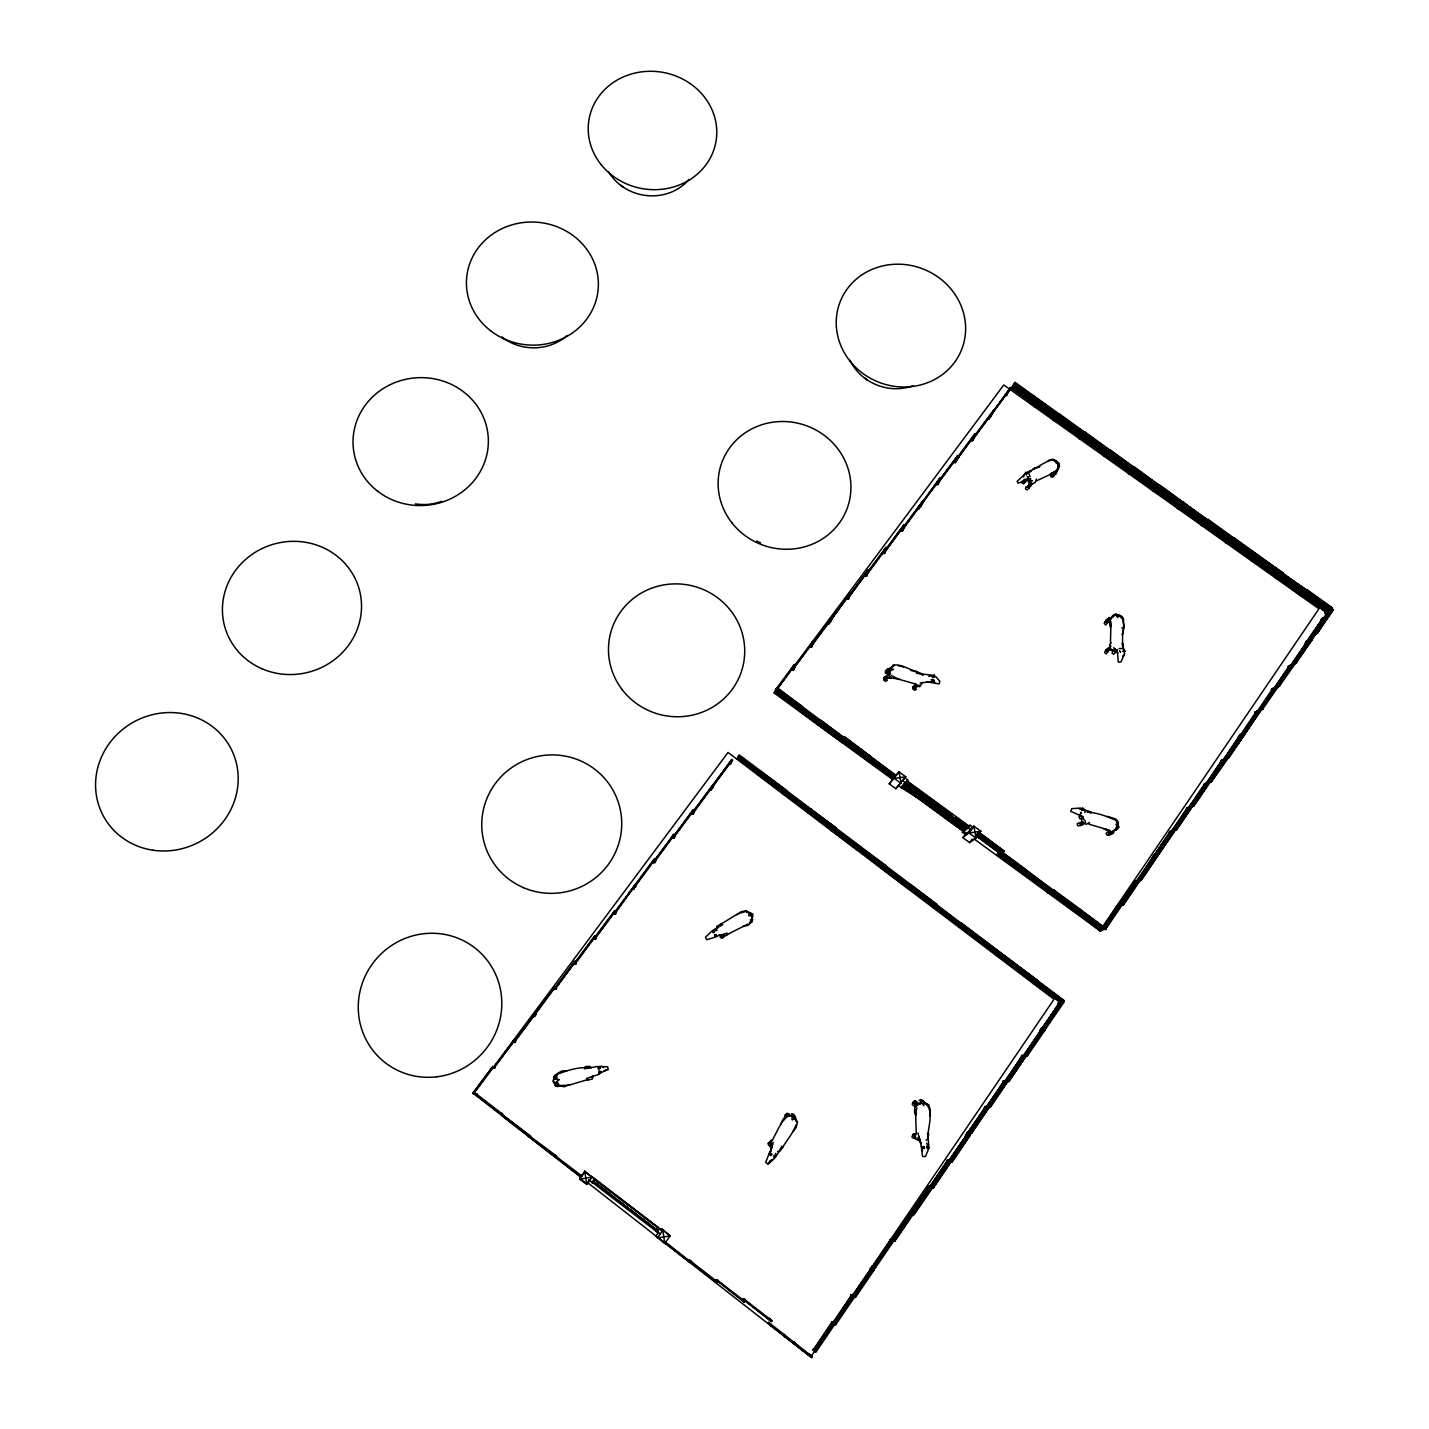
<?xml version="1.0" encoding="UTF-8"?>
<svg xmlns="http://www.w3.org/2000/svg" width="1429" height="1429" viewBox="0 0 1429 1429"><rect width="100%" height="100%" fill="white"/><g stroke="black" fill="none" stroke-linecap="round" stroke-linejoin="round"><path stroke-width="1.5" d="M791.916 1114.316L792.97 1114.781L791.452 1114.173C795.578 1113.012 795.846 1118.532 792.541 1119.764M769.32 1154.418L773.196 1142.378M775.804 1153.239L774.572 1158.562L770.874 1160.437L772.839 1159.937L768.141 1164.081L765.658 1162.491L769.534 1152.488M928.725 1133.733L927.725 1139.145L926.081 1140.199M1107.761 651.517L1108.404 650.302L1107.064 648.891L1105.975 650.802L1107.314 650.642M1115.084 651.874L1115.192 649.606M575.941 964.039L574.565 961.378L575.941 964.039L575.816 961.324L575.726 962.807M574.708 964.164L574.047 962.146L574.708 964.164L614.506 910.862L615.953 912.041M575.208 963.485L575.298 961.931M575.905 962.682L575.958 961.699M1110.011 831.196L1111.512 833.714L1113.888 832.446M752.708 916.775L752.869 913.988L750.672 913.149L748.51 915.435L752.208 916.257M1054.03 472.124L1056.513 472.928L1057.371 470.463M920.097 1139.895L919.544 1140.86L915.078 1138.717L915.096 1133.519M1030.184 470.963C1038.329 467.301 1045.081 460.906 1054.28 459.584L1058.764 464.461L1057.96 469.141L1052.191 473.553L1036.722 480.751M1115.62 829.892L1115.674 827.855M795.364 1119.711L794.113 1117.549M788.522 1115.37L787.272 1113.209L785.646 1114.977L787.022 1114.156L787.433 1115.924M1122.587 646.837L1122.944 643.479M1123.641 625.795L1123.48 618.65L1120.783 615.613L1118.853 615.399M556.613 1084.468L557.846 1086.076L555.577 1086.236L555.238 1084.593L556.81 1084.093M554.952 1076.43L555.238 1077.823M885.373 673.238L885.766 670.951L889.124 668.558L893.554 669.344L888.195 671.773M929.636 1115.745L930.35 1110.422L928.85 1104.867L924.849 1102.813M594.107 937.871L575.744 962.557L576.459 963.342M594.339 937.835L594.589 936.031L596.072 937.138L595.804 938.924L593.964 937.567M594.553 939.049L594.071 936.817L594.553 939.049L634.28 885.855L633.869 889.302M595.071 938.371L595.339 936.584M1022.182 481.019L1021.914 482.823L1023.664 483.591L1025.593 481.609L1024.807 480.269M595.822 937.335L613.916 912.827M1119.693 651.088L1120.336 651.678M596.304 938.228L595.839 935.995L595.804 938.924M1111.012 621.74L1110.476 642.193M923.348 1146.683L923.027 1147.416M1084.861 812.494L1085.129 810.868L1080.753 808.064L1071.714 808.618L1070.75 811.297L1083.146 816.941L1079.038 814.423M1056.96 469.159L1056.263 472.374L1051.208 473.142L1055.334 472.267M1058.228 467.587L1058.764 464.461L1059.568 466.193L1057.299 470.891L1049.886 474.303M1081.592 808.582L1081.664 810.064M716.536 930.475L716.786 926.349L721.877 923.438M720.538 935.388L720.18 937.388L722.056 938.228L723.914 936.317M916.811 1107.671L915.65 1114.084L916.275 1133.911M1124.051 626.134L1122.426 634.601L1124.051 626.134L1122.283 617.274L1119.068 615.399L1114.906 615.22L1111.619 618.007M1054.316 472.785L1055.281 474.428L1056.513 472.928L1054.673 472.445M915.542 1103.545L913.81 1105.903L912.202 1104.188L913.149 1102.027L914.828 1102.081M1118.014 824.479L1118.389 822.55L1115.978 819.121L1107.475 816.352M553.487 1080.395L553.72 1079.217L558.882 1079.449M559.15 1079.788L554.595 1083.396L552.987 1081.574L553.72 1079.217M917.722 1104.331L916.382 1101.241L914.685 1100.937L914.096 1102.348M614.059 912.881L614.506 910.862M614.274 914.096L613.97 911.631L614.274 914.096L615.72 910.827L616.453 911.363L615.506 913.971L613.791 912.488M614.792 913.417L615.238 911.398M615.703 911.809L633.654 886.98M615.506 913.971L615.97 911.952M1057.96 469.141L1058.764 464.461M1113.673 830.66L1111.583 833.036L1106.135 829.338L1112.209 831.928L1116.567 829.588L1117.192 827.659M1056.942 462.281L1059.05 463.014L1058.032 466.926M751.047 921.491L752.172 916.971L750.046 912.988M752.011 919.526L749.493 922.973M1031.524 483.627C1031.47 488.236 1025.808 487.878 1029.791 483.627L1029.398 485.074L1030.898 485.538L1028.898 485.163L1029.505 483.341M772.214 1145.254L770.285 1152.328L772.642 1144.593M633.476 887.57L634.28 885.855M1025.057 479.322L1025.772 480.966L1027.272 479.233M615.524 912.542L635.78 883.908L635.387 887.266L635.298 884.48L636.012 885.123M635.387 887.266L636.03 885.015M593.053 1076.644L592.374 1079.002L587.373 1080.199M913.22 687.135L913.024 689.171L914.756 690.296L916.328 689.225L915.06 686.92M886.337 671.219L886.051 673.202L887.498 674.22L889.427 673.22M924.009 1148.702L924.224 1146.415L922.812 1147.505M771.892 1141.074L781.252 1123.087L786.932 1116.603L791.577 1115.727L795.917 1118.085M653.196 861.973L654.214 859.097L655.643 860.294M924.349 1147.255L923.831 1148.201M653.625 862.777L653.678 859.883L653.625 862.777L655.411 859.079L656.143 859.615L654.857 862.652L653.249 861.187M654.125 862.116L654.946 859.633M672.773 836.358L654.839 860.794M751.94 921.562L750.689 921.044M752.761 919.436L751.922 921.955L750.814 921.812M654.857 862.652L655.679 860.169M1030.113 476.643L1028.684 473.16L1025.951 473.142L1017.126 481.359L1018.198 483.198L1028.523 479.34M899.823 679.347L890.946 677.882L888.588 674.917L889.963 670.951M556.506 1156.347L555.917 1155.561L555.024 1156.883L529.052 1136.805L529.998 1135.948L529.945 1137.145M920.115 1104.456L921.062 1102.295M796.007 1124.891C793.024 1133.358 786.861 1140.11 782.377 1147.755M556.024 1156.847L556.596 1156.079M672.505 837.072L674.184 838.198L675.185 835.501L673.72 834.411L672.398 837.358M672.97 838.323L673.184 835.215L672.97 838.323L674.899 834.411L674.184 838.198M673.452 837.662L674.452 834.947M692.065 811.94L674.22 836.269M1023.45 476.964L1025.2 473.142L1031.041 471.57M557.381 1084.968L556.828 1086.469L557.435 1084.933M529.641 1136.037L555.917 1155.561M555.238 1156.597L581.246 1176.71L580.996 1174.96M694.512 811.118L693.119 809.904L691.636 813.012M780.966 1124.337C782.181 1120.157 785.003 1114.691 790.148 1115.174L792.005 1116.228M1113.655 649.588L1113.977 650.731M692.172 814.012L692.565 810.707L692.172 814.012L711.249 787.683M692.672 813.351L693.833 810.439M693.815 811.583L694.28 809.921L693.387 813.887L691.761 812.708M693.387 813.887L694.565 810.975M927.868 1136.787C928.046 1126.266 934.53 1110.708 925.027 1102.884L927.385 1104.921M554.916 1155.561L581.817 1175.96M716.018 936.102L715.911 934.352L714.732 935.406M1122.569 645.229L1122.569 633.797M554.452 1156.079L555.024 1155.311M715.875 936.049L716.018 935.245M890.535 668.236L893.429 664.878L898.716 665.021L903.378 667.075M713.035 786.236L712.374 785.539L710.767 788.844M711.267 789.862L711.821 786.361L711.267 789.862L713.089 786.075M713.035 785.986L730.576 761.728M712.732 787.879L714.518 784.235L713.785 783.699L712.732 787.879L713.375 784.199M730.183 763.086L731.773 759.496L732.416 760.174M731.934 760.835L731.219 760.299L730.487 764.033L732.488 760.014L693.512 812.351M738.329 758.745L737.132 758.942L738.722 755.548L785.289 790.612M737.132 758.942L739.24 754.851L785.807 789.915L783.271 793.702L783.271 792.22L738.346 758.37L782.949 792.72M737.793 759.442L739.311 756.209M1082.503 808.51L1082.986 810.064L1081.699 810.439M782.949 1146.915L779.645 1151.56L777.555 1151.435M892.946 779.68L774.179 692.976L776.554 688.367L801.383 706.873L799.24 710.695L800.615 706.569M1024.557 479.358L1023.557 480.412L1024.486 480.43M777.108 689.046L775.286 692.833L777.072 687.671L801.901 706.176L799.24 710.695M775.286 692.833L776.465 688.546M776.072 1156.597L781.913 1146.183M793.417 670.094L795.489 665.932L794.06 664.878L791.523 669.701L795.149 664.967L793.417 670.094L791.862 669.022M792.238 670.219L793.488 665.718M1114.906 649.052L1114.084 650.677L1112.191 649.695L1113.62 650.32C1111.994 650.106 1106.278 650.374 1109.315 647.462M811.047 644.711L793.506 668.272M715.107 934.602L715.054 934.959M814.066 642.478L812.637 641.442L810.654 646.962L812.047 642.282M811.118 646.337L813.708 641.532L811.833 646.855L810.297 645.747M829.499 620.936L812.19 644.55M831.803 618.668L828.945 623.866L831.553 618.525M828.945 623.866L832.75 617.399L829.249 621.419M830.838 621.347L832.392 616.471L830.838 621.347L829.66 621.472M851.095 594.268L849.666 593.231L847.129 598.019L849.005 598.412L846.665 598.644L849.076 594.089L850.219 594.732M847.379 599.144L849.791 594.589M847.844 598.519L850.719 593.339L848.54 599.037M869.314 571.278L867.885 570.242L864.741 575.833L866.367 575.119L866.599 576.244L865.17 575.03M865.438 576.351L868.939 570.367L866.599 576.244M884.212 550.451L867.081 573.779M867.957 572.6L884.962 549.093M868.671 571.278L867.296 571.1M759.71 774.554L758.46 775.09L760.228 771.839M760.764 771.142L760.157 771.999L785.182 790.773L785.807 789.915L760.675 771.285L758.46 775.09M759.121 775.59L761.335 771.785L759.639 774.893M887.409 548.432L885.998 547.414L882.693 553.184L885.015 552.969L883.158 552.576M883.39 553.684L886.105 548.772M890.142 668.415L894.34 665.414M883.854 553.077L887.034 547.539L884.551 553.577M761.907 777.519L764.247 773.589L761.907 777.519L763.497 773.25L761.657 776.358M901.02 529.802L902.396 531.07L905.397 525.729L903.985 524.711L900.538 530.677L901.699 530.57M842.217 741.526L801.08 710.802L799.847 711.32L802.509 706.819L868.653 756.227L869.296 755.369L844.325 736.757L843.682 737.614M901.235 531.177L905.021 524.854L902.396 531.07M800.508 711.821L803.062 707.498L800.972 711.035L824.229 728.629M556.328 1075.18L554.648 1077.144L556.274 1077.68M918.972 508.795L921.866 502.151L918.972 508.795L918.722 507.688M920.347 506.956L923.813 501.079L920.347 506.956L922.795 500.918M941.264 479.019L939.853 478L936.12 484.342L938.406 484.127L936.567 483.734M936.817 484.842L940.854 478.179L937.96 484.735M955.447 459.12L938.585 482.109M958.913 456.744L957.519 455.744L953.625 462.246L954.768 462.139M954.322 462.746L959.198 456.423L955.465 462.639L954.072 461.656M976.454 434.612L975.06 433.612L971.488 439.703L973.31 440.096L971.738 440.793L975.15 435.005M971.738 440.793L976.043 433.809L972.863 440.686M990.315 415.16L973.578 437.971M993.191 412.124L989.029 418.965L988.779 417.875M989.029 418.965L993.405 410.409M990.797 416.589L993.673 410.123L990.368 417.179L990.118 416.089M1006.427 395.583L1010.035 388.081L1006.427 395.583L1006.159 394.511M1057.389 414.214L1053.941 420.608L1058.71 413.749L1015.037 382.4L1010.66 389.51L1014.554 383.026L1038.615 400.459M1011.285 389.974L1015.019 383.794M820.496 721.288L817.656 724.324L820.478 719.93L868.778 756.066M556.971 1082.914L555.542 1085.183L556.971 1082.914L558.239 1083.182M932.047 676.489L934.173 675.024M1030.059 403.282L1034.614 396.297L1033.935 397.226M769.249 1162.349L770.213 1160.848L768.141 1164.081M1030.702 403.746L1034.578 397.691M915.167 685.331L919.615 685.331L913.756 688.242L913.095 687.045L915.578 684.08M825.033 729.022L823.854 729.219L826.623 725.057L824.354 728.486M782.61 793.22L784.521 790.273M1033.864 406.336L1037.776 400.299M824.515 729.719L827.391 725.378L826.766 726.236M1034.507 406.801L1039.097 399.834L1038.419 400.763M809.1 812.44L833 829.874L809.332 812.136L807.957 812.565L808.939 811.654L785.325 793.952L784.003 794.435L786.004 791.344L835.876 827.82L786.539 790.648L785.914 791.505M784.003 794.435L786.539 790.648M784.664 794.935L787.111 791.291L785.182 794.22M924.009 1102.456L925.581 1103.76M1308.16 641.425L1277.401 686.027M1025.754 1054.87L1027.255 1055.977L1045.153 1029.898L1039.955 1030.255L1040.223 1031.488L1044.456 1030.631L1043.724 1030.077M1045.885 1028.541L1063.658 1002.622L1057.835 1003.908M1294.817 662.502L1309.893 640.281L1294.12 662.949M1277.919 685.098L1279.366 686.134L1312.394 639.281L1296.139 663.002L1294.692 661.966M1314.055 635.316L1317.538 633.029L1333.346 609.719L1312.929 638.227L1330.113 611.237L1311.59 637.781M1122.64 651.356L1125.445 651.285M873.369 1269.131L874.262 1269.774L855.453 1297.461L853.774 1296.228L815.87 1352.245L812.69 1349.476L816.263 1351.387L815.495 1350.816M833.571 1324.254L834.34 1324.826L831.607 1321.7L835.733 1324.754L873.494 1269.202M813.762 1349.226L831.517 1322.736M836.108 1323.933L832.875 1321.539L813.458 1350.066L812.69 1349.476M851.559 1295.978L851.148 1294.674L853.917 1296.299M814.476 1349.887L832.375 1323.379M833.464 1321.968L851.095 1295.674M855.81 1296.639L852.398 1294.513L833.125 1322.843L831.607 1321.7M871.011 1269.059L870.547 1267.827L874.262 1269.774M894.304 1240.015L895.072 1240.586L891.321 1238.979L872.315 1266.916L871.565 1266.362L875.638 1267.487L874.87 1266.916M889.588 1239.854L893.965 1240.801M1099.883 930.761L1318.931 608.808L1003.783 384.973L774.179 692.976M1100.652 930.422L1077.216 912.363L1101.17 930.243L1117.264 906.093M853.024 1294.906L871.315 1268.398L870.547 1267.827M909.487 1213.936L909.219 1212.667L914.364 1213.864L910.452 1212.506L892.16 1239.265M973.917 838.787L1100.616 931.297L1100.348 930.1M1119.604 905.2L1135.698 881.318L1141.432 879.692L1134.805 882.64L1134.519 881.443L1139.77 879.174L1141.235 880.246L1158.151 855.346L1157.419 854.81L1123.462 904.789L1118.353 906.826L1116.906 905.754L1121.997 903.717L1123.462 904.789M815.102 1351.673L834.072 1323.504L835.733 1324.754M834.929 1323.04L853.024 1296.835M871.476 1269.274L854.042 1295.514M891.089 1240.461L873.476 1266.326L891.41 1240.568M892 1239.282L909.433 1213.65M1103.867 927.617L1118.603 905.557L1101.67 929.6L1118.085 905.629L1118.8 906.165M1134.93 881.747L1102.974 929.118M873.798 1266.469L891.232 1240.443M931.065 1187.624L931.815 1188.196L928.511 1187.642L928.243 1186.374L933.548 1187.32L929.475 1186.213L892.643 1239.443M1205.522 784.95L1203.647 784.557L1211.345 781.842L1244.927 733.97L1238.675 737.042L1159.062 854.006L1151.595 857.936L1157.454 856.114L1156.722 855.578M1153.382 855.31L1153.667 856.489L1153.382 855.31L1158.33 853.47L1221.688 760.478M1176.781 829.267L1169.172 832.089L1176.603 829.785L1240.443 736.239M872.404 1269.649L854.792 1295.942M874.262 1266.683L892.071 1240.729M892.821 1239.568L910.13 1213.739L891.821 1239.157M1152.471 857.543L1136.716 881.068M1170.065 831.66L1154.418 855.024L1170.78 831.321M950.106 1161.259L950.874 1161.831L947.391 1161.509L947.123 1160.241L952.589 1160.955L948.356 1160.098L930.208 1186.445L947.231 1161.009L930.029 1186.302M1191.857 805.474L1192.59 806.01L1186.463 808.242L1187.624 808.135M1075.287 912.399L1080.449 911.005L1075.287 912.399L1080.503 909.684L1105.992 928.689L1105.26 929.493L1153.024 857.293L1120.783 904.539M1170.655 831.374L1154.828 854.649M929.404 1187.463L911.863 1212.864M1187.374 807.778L1155.686 854.256M969.041 1135.073L969.791 1135.626L965.415 1135.001L970.452 1134.93L952.286 1161.688L946.641 1160.955M966.861 1132.875L970.988 1132.215L971.738 1132.768L966.861 1132.875L971.434 1133.483L1024.325 1055.87M985.028 1107.797L984.76 1106.546L990.529 1106.778M1122.301 904.128L1138.234 880.3M875.137 1268.22L912.524 1213.489L914.042 1214.632L968.612 1135.18M1188.142 807.599L1157.276 853.702L1204.593 784.057L1211.506 781.341M930.511 1187.535L913.095 1213.167M948.195 1161.098L931.119 1186.588L949.106 1160.652L948.356 1160.098M967.612 1133.429L967.344 1132.161M1003.551 1082.2L1003.283 1080.949L1009.178 1080.949M1140.038 879.639L1155.865 855.971L1139.324 879.764M1220.723 761.014L1228.708 757.602L1220.723 761.014L1227.1 757.048L1228.547 758.084L1244.927 733.97M893.054 1240.176L894.572 1241.319L931.547 1186.91M894.572 1241.319L931.708 1186.945M932.047 1186.731L949.32 1161.313M969.13 1132.322L986.135 1107.296M967.433 1135.037L950.285 1160.259M986.564 1107.279L969.362 1132.197M1021.949 1056.745L1021.664 1055.513L1027.719 1055.281M1175.352 829.284L1222.313 760.121L1223.028 760.764M1237.693 737.614L1244.195 734.774L1237.693 737.614L1245.802 732.666L1292.727 663.806M1239.711 736.203L1239.425 735.06L1245.945 732.202M1262.075 708.713L1254.716 712.571L1261.343 708.195L1262.789 709.231L1256.573 712.964L1255.144 711.946M1222.474 760.246L1158.812 854.113L1158.079 853.595L1205.201 783.717L1157.669 853.327M1005.23 1081.36L988.261 1106.421M1040.884 1028.862L1045.599 1027.29L1046.35 1027.844L1040.884 1028.862L1046.099 1028.487L1045.135 1027.987L1062.694 1002.122L1063.444 1002.676M1192.751 805.277L1239.318 736.685L1176.353 829.927L1174.888 828.856M1271.453 689.475L1273.31 689.868L1279.669 685.938L1278.223 684.92L1271.453 689.475L1277.49 685.724M933.066 1188.035L969.523 1134.358L970.273 1134.93L952.107 1161.67L950.589 1160.544L913.881 1214.579L912.363 1213.453M971.434 1133.483L970.505 1132.929L1005.159 1081.539L1004.48 1080.806L986.796 1106.493L1003.64 1081.699M927.76 1187.088L933.226 1188.071L969.702 1134.358M970.684 1132.929L1005.82 1081.467M1040.366 1030.916L1023.736 1055.388L1040.669 1030.702M1023.486 1055.852L1006.427 1080.753L1023.2 1056.049M1041.634 1029.416L1041.348 1028.183M1063.658 1002.622L1058.585 1003.73L1042.241 1028.166L1059.068 1003.605M1210.041 781.431L1240.908 735.756L1193.769 805.885L1192.304 804.831M1288.101 666.521L1296.55 662.377L1288.101 666.521L1289.958 666.932M971.256 1133.483L1023.646 1055.977L1022.878 1055.37L1005.319 1080.86L1021.896 1056.102L1026.719 1055.406M1042.241 1028.166L1059.246 1003.73L1058.3 1003.229M1190.589 807.081L1194.037 805.742L1242.033 735.31M1043.42 1027.915L1059.961 1003.551M1312.394 639.281L1304.659 643.729L1305.784 643.604M1306.338 641.228L1306.642 642.353L1306.338 641.228L1313.358 637.602M1321.236 619.311L1329.095 614.666L1321.236 619.311L1327.63 614.988M1041.545 1030.684L990.047 1107.475L1042.723 1030.452M1044.42 1027.54L1061.175 1003.247M1238.997 735.703L1245.088 732.148L1306.41 642.568L1261.396 708.98M1026.469 1054.977L1043.188 1030.345M1044.599 1027.665L1061.676 1003.122M1333.346 609.719L1325.469 614.381L1332.632 609.201M1306.57 642.693L1245.516 732.845L1289.833 665.432L1244.266 732.237M1308.267 640.192L1323.022 618.096L1307.41 640.531L1322.486 618.686M1044.938 1029.934L1044.188 1029.38L1008.713 1081.646L1044.403 1029.344M1045.349 1027.951L1062.908 1002.068M1311.661 635.583L1326.719 613.773M1059.979 414.303L1055.209 421.144L1059.979 414.303L1084.129 431.79L1079.145 438.507L1082.807 432.255M1055.835 421.609L1059.943 415.696M1111.387 617.917L1109.297 620.936L1110.44 627.438M1103.902 929.1L1079.324 911.363L1103.384 929.297M1324.683 612.88L1332.543 608.129L1307.874 590.266L1301.051 596.125L1308.232 590.963L1301.533 596.107L1301.569 594.732L1278.437 577.977L1301.533 596.107M809.314 1353.977L808.76 1354.763L811.833 1357.55L812.386 1356.746L809.314 1353.977L811.011 1356.889M1325.326 613.363L1325.13 612.219M1326.469 611.666L1303.284 594.857M1328.363 610.308L1304.999 593.607M1329.434 609.576L1306.035 592.856M810.386 1356.3L769.07 1324.004M1039.008 981.973L1033.649 983.474L1038.026 982.134L1063.694 1001.372L1058.407 1002.033L1063.301 1000.193L1062.783 1000.925M1332.543 608.129L1282.974 573.565L1331.757 609.004L1307.106 591.142L1307.874 590.266M1059.068 1002.551L1059.746 1001.55L1035.614 983.456M1062.176 1000.943L1037.329 983.063M1033.31 981.937L1033.489 983.17L1038.526 981.401L1064.194 1000.639L1063.48 1001.425L1037.811 982.187L1038.365 981.08L1012.75 961.878L1006.82 962.967L1010.732 961.521M794.167 1342.135L795.739 1344.939L794.167 1342.135L796.542 1345.6L796.989 1344.689M796.542 1345.6L794.863 1342.671M1099.866 930.726L1105.796 928.886M1100.526 931.226L1076.716 912.577M1102.599 929.6L1077.966 912.059M1079.145 909.844L1079.877 909.04L1054.245 890.196M1080.503 909.684L1079.77 910.505L1105.26 929.493L1155.472 856.364M1300.408 595.643L1301.051 596.125M784.414 1334.704L785.879 1337.455L784.414 1334.704L783.163 1334.972L811.833 1357.55M1303.873 593.142L1280.777 576.173M1305.016 592.249L1281.67 575.565M785.271 1337.008L783.717 1334.168M1033.631 982.277L1009.571 964.218L1034.078 982.134L1033.489 983.17M1307.589 591.392L1300.89 595.643M1033.649 983.474L1034.328 983.974M1034.65 982.08L1010.66 963.825M1036.4 981.419L1011.75 963.432M1037.472 980.633L1032.81 982.652M1036.186 983.402L1060.836 1001.407L1036.65 983.259M771.481 1321.575L772.035 1320.771L769.356 1318.36L768.802 1319.146L771.481 1321.575L745.045 1300.676M769.802 1324.719L811.726 1357.443L812.279 1356.639L768.606 1322.361L768.052 1323.147L770.624 1325.523L771.196 1324.737L768.606 1322.361M1054.459 890.088L1053.727 890.91L1079.377 909.755L1073.983 911.255L1078.466 909.344M1074.858 910.773L1050.976 892.964L1074.662 911.756M1075.358 910.559L1051.333 892.893M1076.609 910.023L1052.637 892.16M1075.948 912.899L1075.787 911.684M727.7 934.441L722.717 937.549L719.198 934.584M945.123 813.405L966.272 828.838L970.023 825.247L972.827 827.284L962.753 837.573L969.666 842.61L972.042 839.234M1053.709 891.75L1077.734 909.666M1275.49 577.959L1281.956 572.654L1275.49 577.959L1283.438 572.904M1276.151 578.423L1275.954 577.298M1278.937 575.208L1255.787 558.435M1279.83 574.601L1256.752 557.649M1277.312 578.906L1277.133 577.798L1277.312 578.906L1283.331 574.279M1007.588 962.557L983.474 944.73L1007.909 962.557M1007.481 963.485L1008.034 962.396M1282.903 572.886L1233.781 537.661L1233.031 538.554L1282.903 572.886L1282.152 573.779L1257.609 556.006M1008.678 962.146L984.492 944.283M1009.106 961.985L984.617 944.105M1008.106 964.128L1012.714 963.2L1008.106 964.128L1012.75 961.878M1009.767 961.753L985.528 943.819M1009.446 964.396L1033.989 982.437M911.738 885.641L1011.607 961.949L911.22 886.355L911.898 885.533L908.094 888.231L911.809 885.283L911.13 886.105M769.32 1319.646L769.356 1318.36M770.374 1320.646L744.277 1300.229M769.302 1322.897L768.052 1323.147M965.075 834.304L962.306 832.285L964.218 829.588M903.682 787.915L963.039 831.249L964.718 829.231M904.825 783.163L903.628 784.825L965.111 829.695L966.79 827.659M963.753 825.515L967.29 828.088L968.969 826.033L907.076 780.877L905.879 782.538L967.79 827.713M970.023 825.247L967.951 828.088L901.556 787.2L904.503 783.431M744.741 1301.319L744.187 1302.123L717.465 1280.884L743.33 1301.122M744.938 1301.033L745.509 1300.229L772.035 1320.771M743.098 1299.711L744.259 1302.194L742.401 1299.175M1047.135 892.232L1051.887 889.445L1047.814 892.732L1052.262 890.571L1026.897 871.654L1022.682 873.994L1027.88 871.547M1047.814 892.732L1052.78 889.856L1027.397 870.94L1022.682 873.994M1050.672 890.517L1026.701 872.637M1053.941 890.803L1049.976 892.268L1050.136 893.464L1054.906 890.696L1050.136 893.464M1052.78 889.856L1052.048 890.66L1026.701 871.761L1027.397 870.94M655.679 1230.333L659.966 1234.12L655.679 1230.333L656.5 1229.172M656.911 1231.762L658.948 1228.601L594.428 1179.622M657.804 1227.332L659.216 1228.886L657.054 1231.923L589.034 1179.907L586.765 1184.445L592.053 1177.157L584.729 1171.101L579.745 1179.139L586.765 1184.445L584.729 1171.101M658.555 1232.495L655.982 1236.121L664.771 1243.462L670.147 1235.853L661.288 1228.636L662.127 1231.083L659.216 1228.886M1110.94 645.801L1109.529 647.766L1110.976 649.856L1109.636 644.425L1111.298 642.889M1233.316 538.304L1258.27 555.417L1252.447 561.258L1252.268 560.132L1251.089 560.615L1252.197 560.436M1254.305 557.953L1231.316 541.055M1255.269 557.149L1232.245 540.233M1256.877 555.827L1251.089 560.615M1258.252 556.47L1252.447 561.258M985.474 942.854L960.985 924.992L985.045 943.051M985.939 943.64L1010.196 961.592L985.635 943.658M743.294 1299.425L744.563 1299.175L743.294 1299.425L745.652 1301.569L746.206 1300.783L743.866 1298.639M690.707 1262.432L717.09 1282.867L715.518 1280.045M718.43 1280.991L717.858 1281.777L716.411 1280.295L717.662 1280.045L718.501 1282.26L716.965 1279.509M1022.628 872.065L998.282 854.738L1022.557 872.637L1026.772 870.297L977.99 834.089L1002.265 851.595M1025.897 869.904L1021.396 872.851L1022.557 872.637M1023.289 871.69L999.478 853.059M1024.397 871.065L1000.496 853.256M1024.021 874.119L1048.314 892.018M799.847 711.32L842.342 742.741L844.61 738.186M1229.547 538.894L1206.576 522.014M1231.083 537.536L1225.528 542.466L1232.495 537.108L1208.041 519.388L1201.182 525.175L1202.289 524.997M1227.457 543.484L1233.674 539.019L1227.457 543.484L1233.781 537.661M1232.495 537.108L1231.744 538.001L1207.773 519.638M958.341 926.439L962.342 923.938L958.341 926.439L957.662 924.652M957.859 924.902L933.959 906.968M958.234 924.706L934.191 906.933M958.341 925.152L957.68 925.938L961.467 923.991L885.801 867.117L886.48 866.296L937.281 904.575L936.549 905.522M959.198 924.206L934.745 906.611L959.091 924.367M959.788 923.902L935.763 905.897M961.145 922.848L957.144 925.367M958.93 926.153L983.42 943.765L982.848 944.998L982.777 943.658L986.564 942.068L982.938 944.891L987.332 942.461L983.438 944.176L959.323 925.956M960.288 925.456L984.313 943.479M961.253 924.956L985.349 943.033M715.34 1281.224L664.807 1241.622M715.572 1281.456L717.09 1282.867M715.715 1281.617L716.197 1280.58M716.108 1282.027L690.457 1261.932M717.036 1282.795L717.59 1282.009L691.279 1261.646L690.493 1262.718M717.805 1281.706L718.358 1280.92L744.831 1301.408M842.342 742.741L845.396 738.507L844.753 739.382M978.883 832.196L1004.14 851.023L997.638 855.149L997.478 853.953L1001.461 851.416L1000.657 852.684L976.882 834.947M997.638 855.149L1003.283 850.648L996.978 854.649M998.71 854.471L1022.503 872.226M999.728 853.184L977.579 836.93M999.335 854.078L1023.628 871.601L999.764 853.81M1000.389 853.417L1024.736 870.976L1000.818 853.149M1004.14 851.023L1003.444 851.845L978.204 833.036M1225.528 542.466L1226.171 542.931M1228.618 539.715L1205.683 522.853M895.858 788.701L905.79 776.787L899.037 771.856L889.195 783.86L895.858 788.701L904.861 777.823L907.862 780.02L905.754 782.931L902.771 780.752M901.878 786.593L901.145 787.629L898.18 785.468M1201.95 525.372L1203.057 525.193M1206.54 520.102L1201.182 525.175M1208.041 519.388L1207.183 520.567L1183.266 502.24M1208.416 520.102L1202.593 525.836M933.191 906.129L933.28 907.469L936.763 905.289M933.226 906.504L909.826 888.213L933.851 906.629L933.28 907.469L936.442 904.164M934.602 905.575L910.219 888.034L934.244 905.807M935.513 905.039L911.166 887.284M935.638 906.057L960.056 923.866L936.013 905.843M689.225 1260.164L689.796 1262.182L689.225 1260.164L691.118 1262.003M688.867 1261.146L664.306 1241.872M689.296 1261.628L690.118 1260.414L691.975 1262.182L691.404 1262.968L689.564 1261.182L690.761 1262.504M689.492 1261.843L663.342 1241.337M664.235 1242.408L690.564 1262.789L691.332 1261.7L690.118 1260.414M591.642 1176.335L660.68 1229.512M594.482 1179.729L593.267 1181.783L634.833 1213.132M589.034 1179.907L592.481 1183.051L594.41 1179.05L594.643 1180.032M495.434 1067.463L492.719 1066.481L472.749 1093.256L473.535 1093.846L728.04 752.458L1054.013 999.3L810.725 1356.943L665.003 1243.087L665.503 1242.158M1201.825 525.64L1202.414 524.711M1204.165 522.353L1181.265 505.527M1205.058 521.496L1182.122 504.651M1180.032 505.205L1157.168 488.414M1177.8 508.581L1177.621 507.474L1177.8 508.581L1183.676 502.454L1182.944 503.365L1158.615 485.735L1159.33 484.806L1232.012 537.751M1180.872 504.348L1157.99 487.521M1178.103 507.456L1178.746 507.938M1183.051 502.633L1232.209 537.34M1183.909 502.704L1178.282 508.581M907.433 887.731L910.97 884.89L907.433 887.731L908.862 888.981L912.416 886.141M909.237 886.373L885.355 868.475M909.737 886.016L885.819 868.1M908.719 887.766L911.38 886.248M908.862 888.981L883.015 869.404L886.998 866.903L883.676 869.904M1129.446 473.267L1128.338 473.428L1134.501 467.194L1158.794 484.788L1158.079 485.699L1133.786 468.105M1154.31 491.54L1159.258 486.199M860.883 848.254L857.65 850.201L860.865 846.915L886.141 865.867L882.675 868.975L882.926 867.671L858.74 850.291M882.675 868.975L858.168 849.487M886.141 865.867L860.347 847.629L857.65 850.201M884.462 869.261L908.397 886.962L884.14 869.511M885.694 868.26L909.951 885.944L886.016 868.01M886.891 671.362C885.408 673.791 889.07 671.505 887.177 670.237L887.748 671.612L887.266 670.201L885.337 671.023L886.569 672.541L885.748 670.844L887.623 668.843L890.803 668.397M1159.33 484.806L1152.506 490.594L1158.794 484.788M1155.239 487.611L1132.447 470.856M1156.061 486.717L1133.233 469.945M1157.436 485.235L1152.506 490.594M1128.981 473.892L1130.16 473.428L1129.053 473.606M1134.501 467.194L1133.697 468.408L1109.458 450.832L1110.172 449.921L1158.544 485.056M1134.43 468.569L1129.696 474.071M856.739 849.344L860.633 846.557L810.618 809.082M858.293 847.808L834.268 830.267M857.418 849.844L832.428 831.106L835.447 828.981M860.633 846.557L859.99 847.379L786.057 792.809M860.865 846.915L860.222 847.754L885.48 866.688L860.74 847.04M869.404 756.709L894.429 775.375L891.446 778.573L891.696 777.072M893.625 775.036L890.785 778.091M891.446 778.573L894.947 774.679L869.922 756.012L866.635 760.085L869.939 757.37M894.947 774.679L894.286 775.518L869.261 756.87L869.922 756.012M1130.964 470.373L1108.207 453.654M1131.75 469.462L1108.958 452.725M1133.054 467.944L1128.338 473.428M1104.939 456.476L1110.172 449.921M1110.101 451.314L1105.582 456.941M835.876 827.82L832.893 831.267L832.75 830.07M834.572 828.159L832.214 830.767M832.893 831.267L784.521 793.738M834.768 828.481L835.411 827.641L832.946 830.392M834.786 829.713L859.008 847.129L834.911 829.552M869.296 755.369L866.028 759.442L866.224 757.888L801.633 709.784M867.671 756.102L820.139 721.877M867.992 755.727L865.367 758.96M866.028 759.442L841.288 740.99L844.325 736.757L869.171 755.53M866.635 760.085L891.946 777.894M868.475 759.138L892.482 776.215L868.6 758.978M869.207 758.263L893.268 775.375L869.314 758.102M1103.045 455.458L1107.546 449.831M1105.546 452.332L1082.735 435.791M1106.296 451.385L1083.45 434.827M1108.886 449.367L1108.189 450.296L1084.004 432.755L1084.682 431.826L1108.886 449.367L1103.67 455.922M473.499 1093.828L474.91 1093.435L473.553 1092.649L492.416 1067.356L493.648 1068.303L533.767 1014.554L534.517 1015.162M473.874 1092.828L492.612 1067.517L493.648 1068.303M494.38 1066.641L513.386 1041.955L512.815 1041.169L514.029 1042.509L534.5 1015.126L534.803 1016.18L533.249 1015.304L534.285 1016.876M494.577 1066.82L513.207 1041.652M794.06 664.878L775.983 689.171L800.401 707.016L776.804 689.671M534.839 1013.197L554.381 986.903L556.488 988.636L553.88 987.653L553.988 988.904M793.327 666.503L775.625 690.761M514.815 1040.669L533.481 1015.608M535.857 1014.769L534.821 1013.143L535.857 1014.769L535.589 1013.357L553.898 988.011L535.571 1012.786M792.773 667.593L775.125 691.815M514.994 1040.973L533.553 1015.894M535.125 1014.215L574.565 961.378M811.868 643.104L794.274 666.736M555.899 987.85L573.994 963.217M555.738 987.868L574.011 962.807M793.667 668.397L831.089 618.15L831.696 618.9M849.666 593.231L832.643 617.614M515.297 1042.366L513.315 1040.437L515.297 1042.366L514.851 1040.58M553.97 988.689L554.72 989.457L594.589 936.031M810.654 646.962L811.583 645.712L811.833 646.855M812.119 645.122L867.885 570.242M595.714 936.745L614.077 912.077M885.998 547.414L848.719 597.126L866.17 573.208M635.28 884.587L654.214 859.097M615.363 912.416L633.654 887.695M635.262 885.694L653.339 860.937M866.956 574.422L903.985 524.711M635.441 885.819L673.72 834.411M921.866 502.151L884.926 551.755L902.128 527.837M939.853 478L922.759 501.561M654.929 861.169L693.119 809.904M938.889 479.912L921.598 503.615M938.031 481.412L920.758 505.08M957.519 455.744L902.789 529.212L919.937 505.366M674.274 836.679L712.374 785.539M731.773 759.496L713.303 784.36L714.036 784.896M956.519 457.673L939.46 480.591M693.654 811.458L711.606 786.843M938.406 482.823L975.06 433.612M956.841 459.156L973.881 435.47M992.494 411.623L955.93 460.71L972.935 437.078M1010.035 388.081L993.244 411.213M730.487 764.033L730.023 762.961M991.458 413.624L974.524 436.363M1008.963 390.099L991.851 413.535M955.465 462.639L955.215 461.549M1007.945 391.796L990.869 415.196M973.363 438.739L1010.732 388.563M1085.111 432.594L1079.699 438.542L1084.682 431.826M810.082 809.796L810.725 808.957L807.957 812.565M809.528 810.886L785.843 793.131L809.403 811.047M810.118 810.118L786.164 792.648M810.35 809.814L808.207 812.601M809.136 812.369L811.654 809.475L810.761 810.297M555.024 1156.883L555.81 1155.811M842.735 740.383L841.949 741.49L844.878 737.418M841.699 742.24L842.485 741.151M1078.502 438.042L1079.145 438.507M1080.896 434.827L1058.228 418.179M1081.61 433.862L1058.925 417.197M1084.129 431.79L1083.432 432.719L1059.3 415.232L1083.914 432.076M1079.699 438.542L1080.806 438.364M783.681 791.577L738.757 757.477M783.271 793.702L737.668 758.263M528.248 1135.984L529.194 1135.126L502.972 1115.174L502.347 1115.942L528.266 1135.966L529.194 1135.126M529.069 1136.805L529.998 1135.948M529.766 1137.341L530.677 1136.484M818.299 724.807L819.031 723.663L865.813 758.406M819.281 723.235L866.956 756.995L802.33 708.623L866.831 757.156M1055.584 416.839L1013.483 386.384L1036.15 402.835M1056.263 415.857L1013.983 385.508L1036.811 401.835M1053.298 420.144L1053.941 420.608M1058.71 413.749L1058.032 414.678L1014.376 383.347L1015.037 382.4M823.854 729.219L824.604 728.093M825.23 727.129L801.758 709.641M801.973 709.195L825.605 726.557M1035.721 403.496L1012.947 387.223L1055.227 417.357L1032.542 400.906M1035.078 404.496L1012.339 388.241L1054.566 418.34L1031.774 402.049M501.007 1114.066L475.553 1094.56L476.179 1093.81M501.918 1113.37L500.739 1114.013L501.918 1113.37L502.026 1114.656L475.553 1094.56M501.4 1114.531L502.597 1113.888M760.657 772.839L784.003 791.077L739.061 756.745M502.383 1115.942L502.972 1115.174M503.383 1116.531L504.223 1115.817L503.651 1116.585M761.246 777.037L761.853 776.001M1033.935 398.691L1056.817 415.053L1014.501 384.669M798.936 709.588L775.804 691.761L799.15 709.177M799.615 708.427L776.429 690.564L799.722 708.177M1031.345 402.728L1054.102 419.001L1012.036 388.777M801.901 706.176L801.276 707.051L776.465 688.546L777.072 687.671M476.875 1095.311L477.018 1094.096L477.107 1095.382M739.168 756.584L784.11 790.916M723.36 936.37L722.735 937.174L724.467 934.923M771.356 1140.11L768.731 1144.593L771.499 1148.612M885.962 671.219L887.391 669.433M792.756 1131.839L796.078 1127.695L797.543 1122.087L794.971 1118.121M915.757 1134.215L914.631 1135.608L915.721 1137.073L913.345 1134.858L915.489 1133.911M591.267 1077.359L592.588 1075.715M914.006 687.313L914.131 688.742L912.72 687.17L915.007 687.17M770.91 1153.81L770.177 1154.096M771.535 1154.954L770.481 1155.204M832.428 831.106L834.893 828.356M889.195 783.86L899.037 771.856L901.056 783.36L894.286 778.43L905.79 776.787M1116.799 650.338L1115.12 649.105M598.894 1068.91L600.073 1067.695L598.93 1068.57M599.037 1071.107L598.68 1072.464L599.966 1072.75M1110.529 648.855L1109.172 650.266L1107.832 648.534L1108.958 649.695L1107.314 650.784L1106.385 649.945L1109.422 647.283M907.719 780.216L906.647 781.306L952.571 814.816M906.504 781.895L901.145 787.629L967.487 828.427L968.237 827.373L945.48 813.387M1177.157 508.117L1183.516 501.99M1116.299 829.892L1119.103 827.23L1117.603 824.551L1115.96 824.229L1117.067 826.569M1114.602 649.266L1114.477 651.16L1116.299 650.052L1115.174 648.909M1109.511 621.383L1107.529 619.364L1109.44 617.524L1110.869 619.525M1108.708 618.203L1105.992 620.24L1108.618 620.579L1107.493 619.329L1109.44 617.524M557.489 1083.521L556.22 1084.7L557.935 1085.951L561.275 1085.665M917.186 1105.546L920.901 1102.438M604.11 1071.035L606.432 1069.839L598.876 1074.036M557.078 1077.627L556.06 1078.502L553.505 1077.43L555.309 1074.876L556.56 1075.144M558.757 1085.683L557.721 1086.54L555.149 1085.451L556.506 1083.646M749.814 923.616L751.368 921.866L750.582 920.383M921.401 1102.706L917.775 1103.367L915.507 1106.653C919.651 1095.596 911.452 1110.601 915.953 1115.281M882.533 867.76L885.337 865.474L882.015 868.475M883.533 868.689L886.48 866.296M883.015 869.404L885.944 867.01M721.109 924.063L737.721 913.828L745.688 911.452L750.082 913.363L747.153 912.077M747.796 924.081L726.807 934.798M555.649 1075.43L554.381 1076.412L555.149 1078.198M915.167 1137.055L913.542 1138.306L911.952 1136.948L912.935 1134.34L914.614 1134.394M554.595 1075.787L553.916 1078.198L555.542 1077.984L555.149 1076.055M967.29 828.088L968.844 826.927M962.306 832.285L968.094 827.98L970.898 830.017M970.702 828.481L973.881 826.141L980.883 831.249L976.043 838.108L969.666 842.61M736.882 914.81L740.972 911.791L746.42 910.702L750.171 913.47M962.753 837.573L969.041 832.982L973.881 826.141L976.043 838.108L969.041 832.982L980.883 831.249L976.043 834.715M770.535 1141.307L769.052 1142.914L770.213 1142.093L770.803 1143.789L770.017 1141.932L771.428 1141.592M978.383 833.804L977.275 834.679L1026.272 870.993L1022.057 873.351M1080.574 815.673L1079.02 816.781L1079.788 818.638L1082.61 818.495M886.302 673.13L890.071 670.487M599.055 1068.57L600.198 1067.767L598.072 1068.928L598.822 1066.82L598.626 1068.195M1325.469 614.381L1332.614 610.54M915.578 1135.269L914.096 1136.144L915.042 1136.144M1314.466 634.708L1317.645 632.618L1314.287 634.083M1305.927 641.853L1313.251 638.031L1304.659 643.729M1310.054 640.406L1262.486 709.409L1261.057 708.373M1293.049 664.967L1296.442 662.806L1294.996 661.77M888.677 671.183L886.98 672.523L887.463 670.808M1000.907 853.452L1003.64 851.738L978.383 832.911M886.302 672.023L887.963 670.987M1278.955 685.438L1272.489 688.849L1242.658 733.184M1113.245 830.66L1117.049 828.356L1118.121 824.194L1115.96 820.175L1118.067 824.301L1117.031 820.693C1106.225 816.298 1098.329 812.744 1086.969 812.208M1254.716 712.571L1262.932 708.784L1256.27 711.838M722.699 924.688L713.428 929.886M786.504 1113.906L784.628 1115.352L785.182 1117.657M1089.559 822.461L1086.415 824.265L1081.771 822.765L1081.414 818.12L1083.093 817.924M934.244 675.149L932.905 676.721M770.035 1142.307L771.088 1143.057M1221.884 760.889L1227.833 757.566M889.928 668.29L888.32 669.397M1228.547 758.084L1222.599 761.407L1221.152 760.371M1203.647 784.557L1209.899 780.788L1211.345 781.842M1206.648 783.449L1210.613 781.306M1027.576 472.177L1030.827 470.463M915.596 684.973L914.328 685.527M1186.463 808.242L1194.197 805.224M1187.553 807.903L1193.304 805.206M770.267 1155.454L771.499 1154.811M1112.405 615.828L1116.031 613.773L1118.335 615.703L1117.835 617.435L1116.281 615.595L1117.246 616.488M887.302 677.382L885.891 678.096L889.463 677.15M926.796 1146.469L929.136 1147.701M928.743 676.399L932.297 675.47L935.852 676.685L939.853 681.347L939.121 683.919L926.849 681.847L928.993 681.937L920.169 682.991M716.894 928.475L717.805 928.01M1171.512 830.946L1175.871 829.267M774.036 1155.418L773.696 1157.24M587.033 1066.23L584.568 1067.392L589.695 1066.248L591.213 1067.981M588.159 1079.484L568.867 1085.2L560.204 1085.522M1155.829 855.042L1159.258 853.452L1158.526 852.934M1152.631 857.668L1158.151 855.346M934.387 680.776L930.118 682.24M888.481 674.935C883.819 675.578 888.249 679.65 890.946 677.882L888.588 674.917M983.992 944.373L1007.999 962.753M887.534 675.095L883.694 677.935L884.89 679.65L884.087 679.132M769.856 1153.935L771.499 1153.507L771.821 1154.596M1134.072 882.104L1140.503 879.71M1137.645 881.782L1141.235 880.246M1121.872 628.01L1123.48 627.313M1073.983 911.255L1079.877 909.04M716.876 936.584L706.801 939.746L705.462 937.192L711.642 931.333L716.804 930.386M1026.629 474.928L1025.45 473.749M1117.621 906.29L1123.676 904.218L1116.442 906.415L1117.174 906.951M556.488 1082.128L559.221 1086.094L564.919 1086.504L569.921 1084.504M913.917 1134.84L913.095 1135.573L913.417 1134.019L915.042 1134.072M934.191 676.703L932.512 677.417M915.667 686.849L917.4 686.206L916.364 684.705M1006.82 962.967L1012.125 961.217M1105.992 928.689L1080.288 909.791M586.515 1078.466L598.93 1074.34L601.055 1071.857L599.466 1071.071L600.537 1071.768M1079.842 809.528L1082.771 808.51L1090.702 812.905M727.165 933.119L714.875 936.656M604.574 1070.785L608.272 1069.714L607.647 1066.82L601.895 1066.552L603.663 1067.677L602.234 1066.659M1048.207 460.406L1052.619 459.156L1057.085 461.692M597.251 1066.463L584.479 1068.767M1119.103 648.57L1123.176 648.552L1124.623 653.392L1121.122 661.734L1119.264 662.288L1118.228 661.913L1117.424 651.302M1059.746 1001.55L1035.15 983.599L1059.586 1001.818M1058.407 1002.033L1064.194 1000.639M1028.291 477.518L1028.058 476.572M1115.71 650.106L1117.532 649.713M527.783 1135.251L503.526 1116.353M1080.699 825.694L1077.895 825.819L1077.109 823.979L1078.663 822.872L1081.11 824.14M597.34 1066.802L601.377 1066.248M1039.49 1030.934L1045.153 1029.898M1080.288 825.212L1082.217 824.783L1081.181 823.068L1079.877 823.265L1080.61 823.944M592.053 1177.157L579.745 1179.139L585.033 1171.834L658.215 1227.386M1025.79 479.376L1030.773 478.876L1027.755 479.572L1032.613 480.93M1021.199 1056.21L1026.04 1056.12M1027.255 1055.977L1025.968 1054.852M786.861 1113.655L789.076 1113.745M793.667 1117.978L795.596 1118.103M885.194 677.328L883.551 678.954L884.497 679.686L885.569 678.382M1106.903 619.489L1105.492 621.651L1107.243 622.472L1107.314 619.507M919.079 1100.312L921.098 1099.562L923.974 1101.67L923.866 1105.635L920.419 1101.563M1111.333 617.971L1108.225 619.436L1110.958 626.259L1109.279 622.115L1110.458 625.152L1109.869 618.811L1113.638 615.274L1115.638 615.238M1002.801 1081.646L1008.159 1081.074M599.108 1072.304L600.269 1073.054M750.672 913.149L751.154 914.274M933.262 680.025L931.154 679.686L932.583 680.686M567.027 1070.66L561.704 1071.071L556.703 1073.911L555.756 1078.645M750.35 919.812L752.226 920.258L750.957 922.098M984.277 1107.243L988.814 1107.618M558.668 1086.451L556.399 1086.147L556.042 1084.432M965.415 1135.001L970.452 1134.93M1114.549 650.534L1112.959 650.463L1111.976 653.035L1113.495 654.286L1114.995 653.178L1114.62 651.017M924.331 1102.545L927.439 1104.813M559.221 1086.094L564.919 1086.504M898.448 665.807L902.556 666.2L917.775 672.273L910.684 670.38M932.119 675.22L916.632 673.363M916.185 684.187L898.77 679.257L891.392 675.595M1109.279 830.124L1088.952 824.194M1081.164 813.19C1081.074 812.172 1082.217 814.226 1080.717 812.476M1125.355 651.356L1123.641 650.945M589.302 1068.035C578.691 1066.516 567.76 1070.464 557.81 1074.001L555.488 1078.788M713 932.28L714.018 932.726L712.66 931.94M921.33 1100.384L923.152 1100.83M1087.88 811.065L1091.131 811.868M1110.065 831.749L1103.563 828.802M746.492 911.809L749.01 912.434M909.969 1213.221L913.274 1214.061M908.737 1213.382L914.042 1214.632M917.204 686.063L919.812 686.724L922.616 682.24M1119.639 651.088L1120.693 652.071M922.58 1101.205L925.903 1103.456M472.749 1093.256L474.392 1094.132M474.91 1093.435L473.642 1092.738M477.018 1094.096L476.143 1093.792L502.008 1113.78M933.941 679.918L932.28 679.418M1116.603 650.391L1115.567 649.409M1082.503 809.618L1082.807 807.885M916.15 671.273L922.223 674.113M871.565 1266.362L875.28 1268.291L874.369 1267.648L893.196 1240.229L894.715 1241.372M870.065 1268.559L873.619 1270.435L870.815 1269.131M919.204 672.737L923.045 675.399M922.384 1100.973L923.777 1102.688M713.053 930.493L714.393 931.226L713.25 931.047M854.685 1296.889L851.148 1294.674M850.648 1295.406L854.042 1297.55L851.273 1295.799M968.683 827.034L902.288 786.182L963.539 830.892M903.771 787.754L928.421 802.902M932.208 805.241L939.8 809.904M771.535 1142.486L770.07 1141.557L767.945 1143.379L768.659 1145.397M742.758 926.546L748.153 925.242L752.083 921.312L751.797 916.525M721.341 934.709L722.717 935.602M1027.701 479.912L1031.327 482.377M1331.006 610.88L1315.877 632.797M1329.22 612.076L1311.054 638.37L1328.488 612.559M1324.254 617.507L1309.321 639.513L1327.434 613.291L1309.857 638.924M1317.538 633.029L1310.893 637.405M1313.573 634.547L1312.536 635.226M974.9 433.898L976.293 434.898M620.668 185.323L623.258 187.181M1289.315 665.985L1243.623 732.63M864.545 378.024L867.207 379.918M957.359 456.03L958.752 457.03M939.71 478.286L941.104 479.287M1255.877 712.089L1241.051 734.113M920.776 503.901L903.592 527.801M1242.694 734.935L1227.047 757.602M903.842 524.961L905.254 525.979M1226.814 757.209L1228.261 758.245L1244.641 734.131L1211.077 781.985L1209.613 780.931M903.396 525.586L904.378 526.39M902.914 526.426L885.694 550.397M885.855 547.646L887.284 548.665M885.408 548.272L886.444 549.022M1192.572 804.688L1194.037 805.742M867.76 570.475L869.189 571.511M866.867 571.886L849.54 596M1188.785 808.01L1187.981 807.474L1156.257 853.988M558.918 1084.593L556.203 1082.271M1233.495 537.893L1282.438 573.547M1159.08 485.074L1207.451 520.317M1158.865 485.467L1183.212 503.097M1109.94 450.206L1158.33 485.431M1084.468 432.13L1108.654 449.653M1109.69 450.564L1133.947 468.14M1084.218 432.469L1108.404 450.01M1034.417 396.601L1058.514 414.053M1059.514 414.928L1083.646 432.433M1014.858 382.704L1058.228 414.392M1084.039 434.041L1106.903 450.617L1083.932 434.184M1082.36 436.274L1105.153 452.797L1082.253 436.434M1081.646 437.238L1104.403 453.743L1081.539 437.381M504.526 338.977L501.883 337.065A49.497 46.21 4.5 0 0 567.331 335.404M1175.138 828.731L1176.603 829.785M849.54 593.464L850.969 594.482M848.683 594.839L831.303 619.007M848.004 596.107L830.678 620.222M1169.619 831.446L1171.065 832.5M1081.164 437.881L1103.902 454.368L1081.056 438.024M830.124 619.722L812.762 643.389M1154.614 856.757L1138.484 880.121M1154.043 857.025L1121.586 904.218M812.529 641.657L813.958 642.693M1139.52 879.282L1140.985 880.353L1157.901 855.453L1157.168 854.935L1123.23 904.879L1121.747 903.807M1136.466 881.264L1103.92 928.957L1135.466 881.497M1134.519 881.443L1135.984 882.497M793.952 665.074L795.381 666.128M1120.247 904.753L1104.278 928.636M956.108 817.388L968.469 826.409M923.849 794.613L930.904 799.776M939.728 806.206L946.784 811.35M960.895 821.657L967.951 826.802M905.45 782.967L958.448 821.639M776.072 688.992L774.893 693.494L774.643 692.333M905.021 783.414L966.772 828.481M904.593 783.824L939.835 809.546M904.039 784.396L965.611 829.338M913.399 793.184L902.896 785.503L964.7 829.91L918.668 797.025M903.735 787.558L907.344 790.183M910.934 792.809L966.719 833.536M730.969 760.835L713.232 785.039M1039.955 1030.255L1040.83 1030.827L1024.021 1055.191M1024.789 1055.799L1007.784 1080.467M692.386 811.172L674.488 835.554M1021.664 1055.513L1023.146 1056.62M1022.342 1056.031L1005.587 1080.699M917.096 1138.002L919.294 1139.627M1007.213 1080.538L1008.91 1081.628M673.684 834.554L675.131 835.626M1006.266 1081.431L989.136 1106.242M673.023 835.643L655.054 860.133M1004.73 1081.592L987.671 1106.314M1003.283 1080.949L1004.766 1082.057M1003.908 1081.521L987.046 1106.35M988.546 1106.368L990.226 1107.475M987.618 1107.225L970.38 1132.215M653.553 860.276L635.512 884.855M986.724 1106.957L985.974 1106.403L968.13 1132.304L985.099 1107.35M984.76 1106.546L985.51 1107.332L968.362 1132.179M967.612 1135.162L949.91 1160.223M965.897 1134.304L966.647 1134.858L949.124 1160.277L966.611 1135.144L949.338 1160.187M633.422 887.82L634.369 888.624M978.704 832.321L1003.962 851.148M977.865 834.25L1026.576 870.404M1027.201 871.047L1052.566 889.945M1080.002 910.416L1105.492 929.404M976.989 834.786L1000.782 852.524M976.4 835.215L1000.032 853.077L976.275 835.376M869.797 756.173L894.804 774.822M950.767 1160.562L952.286 1161.688M948.57 1161.134L947.123 1160.241M977.686 836.769L1000.139 853.56M776.983 687.867L801.794 706.373M1049.493 891.089L1025.254 873.333L1049.154 891.142M819.96 720.627L867.564 756.263M801.991 707.516L867.385 756.459M869.493 757.888L893.161 775.536M843.128 739.829L866.653 757.352M868.761 758.781L892.357 776.376M801.544 710.034L866.099 758.049M891.571 777.233L867.742 760.032L891.267 777.572M775.608 692.19L799.758 709.999M930.958 1186.463L933.226 1188.071M594.589 936.12L596.054 937.228M929.475 1186.213L930.225 1186.784L912.22 1212.953M928.243 1186.374L929.761 1187.517M594 937.281L575.923 962.271M909.219 1212.667L910.648 1213.953M911.184 1214.078L893.804 1239.836M786.272 792.488L809.993 810.279M1038.329 981.455L1063.98 1000.693M810.279 810.904L834.179 828.588M835.054 829.427L858.883 847.29M860.294 848.772L884.355 866.563M1012.232 962.61L1037.847 981.812M785.646 793.452L809.278 811.19M809.689 811.672L833.536 829.32M859.579 849.451L883.569 867.207M910.327 887.873L934.477 905.754M934.852 906.433L958.823 924.402M784.985 794.435L808.582 812.119M858.865 850.112L882.497 868.082M909.487 888.445L958.859 925.724M959.055 925.974L983.348 944.283M555.845 987.296L555.97 989.315M534.803 1016.18L533.767 1014.554M852.398 1294.513L853.309 1295.085M514.69 1040.455L515.815 1041.67M512.94 1041.384L514.029 1042.509M593.16 1181.015L609.165 1193.161M641.014 1217.651L644.568 1220.348M646.873 1222.188L650.338 1224.814M593.231 1181.712L657.876 1230.744L592.964 1181.176L592.481 1183.051M579.531 1178.282L586.444 1183.516M658.84 1238.3L661.716 1240.461M476.429 1094.864L502.026 1114.656M502.937 1115.174L528.837 1135.215M502.972 1116.049L528.623 1135.894M529.427 1136.716L581.246 1176.728M1028.04 481.377L1031.166 484.431L1035.221 482.43L1036.472 479.019M793.863 1115.549L794.988 1116.424M473.642 1093.578L580.746 1177.246M587.766 1182.748L661.502 1240.354M492.719 1066.481L494.916 1068.16M929.029 1147.791L927.6 1146.808M926.599 1147.308L928.028 1148.72L926.51 1147.398M926.671 1143.146L928.689 1148.845L925.42 1156.579L922.545 1156.472L921.258 1146.094M661.288 1228.636L670.147 1235.853L657.465 1237.943L662.86 1230.333L664.771 1243.462L663.145 1241.551M689.296 1261.307L690.564 1262.789M1107.529 619.364L1108.618 620.579M1113.655 647.587L1117.817 653.285M774.589 1155.472L775.322 1157.401L774.732 1155.811M1080.628 815.459L1085.361 821.175M1080.931 812.994L1081.324 813.512M916.364 1105.599L913.238 1102.331L914.471 1100.705L915.846 1102.42M915.56 686.742L914.685 685.473M1025.54 474.089C1027.219 476.071 1025.79 470.355 1025.754 473.16M792.077 1119.747L791.916 1115.102M1026.826 473.999L1025.79 472.338M554.595 1083.396L553.559 1081.574L553.97 1082.664M889.249 671.505L890.678 674.238M916.686 1102.027L917.454 1103.545M921.848 1147.755L917.954 1132.983M770.803 1144.915L771.624 1146.915M795.078 1118.246L796.453 1121.944M918.668 1137.68L920.758 1143.432M1122.14 643.497L1124.605 651.481M919.151 1137.162L920.865 1143.289M535.643 1013.518L535.357 1012.482L536.375 1014.072M1025.022 480.876L1024.593 482.198L1026.326 479.894M1081.628 809.046L1081.789 810.064M928.868 1146.308L927.582 1133.304M554.613 988.207L554.72 989.457M554.381 986.903L554.506 988.225M555.131 987.457L555.238 988.761M555.756 988.082L555.649 986.814L556.488 988.636M786.468 1114.37L786.557 1115.674M760.585 542.913A50.015 47.711 18.7 0 1 756.655 541.019M912.952 385.794A48.961 45.692 21.3 0 1 849.933 360.287M688.653 179.858A48.354 44.406 9.9 0 1 608.486 171.659M441.65 501.4A50.729 48.014 -3.4 0 1 415.375 503.883M1056.067 462.746L1058.049 463.728L1056.853 463.443L1057.013 461.96L1056.067 462.746M1027.38 476.947L1028.576 477.161L1027.38 476.947M1025.79 487.289L1025.522 489.093L1027.272 489.879L1029.202 487.896L1028.416 486.539L1025.79 487.289M1080.342 823.979C1080.503 826.819 1086.201 823.211 1082.986 821.764L1081.021 822.586L1082.396 824.372L1081.574 822.925L1080.342 823.979M1029.416 483.574C1027.915 485.789 1031.649 485.735 1031.863 483.913L1029.416 483.574M1081.574 821.193L1082.289 823.926L1085.647 822.461L1083.253 823.211L1081.574 821.193M1111.78 833.607L1108.404 834.697L1109.619 834.036L1108.94 832.66L1111.78 833.607M1107.493 622.597L1105.778 624.973L1104.224 623.437L1105.171 621.311L1107.493 622.597M1109.94 833.429L1109.529 834.983L1107.153 835.215L1106.064 833.25L1107.922 832.25L1109.94 833.429M1051.155 474.714L1050.637 476.625L1052.637 477.286L1054.191 475.535L1053.405 474.196L1051.155 474.714M1108.011 651.642L1106.189 653.928L1104.671 652.678L1105.653 650.088L1108.011 651.642M884.265 678.328L883.979 680.311L885.426 681.329L887.355 680.329L885.801 678.043L884.265 678.328M1055.638 473.91L1053.405 476.036L1052.369 474.267L1053.959 472.928L1055.638 473.91M1028.166 485.646C1027.165 486.432 1028.541 488.861 1029.38 487.753L1029.934 486.021L1028.166 485.646M1110.744 832.196L1110.655 834.643L1113.137 832.857L1111.655 833.679L1110.744 832.196M786.843 1114.906L785.325 1117.424L788.969 1115.71L788.933 1114.531L786.843 1114.906M1332.31 609.415L1317.216 633.243L1332.31 609.415M832.196 1323.254L814.655 1350.03L832.196 1323.254M832.875 1323.754L815.298 1350.601L832.875 1323.754M851.827 1296.103L834.429 1322.682L851.827 1296.103M891.732 1240.604L874.084 1266.558L891.732 1240.604M928.314 1187.177L910.987 1212.649L928.314 1187.177M987.01 1107.118L970.148 1132.34L987.01 1107.118M1325.862 611.987L1302.694 595.196L1325.862 611.987M1327.648 610.79L1304.427 593.964L1327.648 610.79M1330.149 609.093L1306.838 592.213L1330.149 609.093M1302.248 594.232L1279.116 577.459L1302.248 594.232M1303.284 593.499L1280.098 576.691L1303.284 593.499M1305.695 591.749L1282.438 574.887L1305.695 591.749M1307.731 590.963L1282.688 573.797L1307.731 590.963M1038.151 981.151L1012.554 961.949L1038.365 981.08M1076.108 910.237L1052.155 892.393L1076.108 910.237M1276.615 577.012L1253.537 560.293L1276.615 577.012M1277.276 576.494L1254.18 559.757L1277.276 576.494M1278.276 575.726L1255.144 558.971L1278.276 575.726M1280.616 573.922L1257.395 557.114L1280.616 573.922M1011.928 961.288L961.663 923.438L1011.928 961.288M1048.439 891.5L1024.593 873.708L1048.439 891.5M1050.315 890.571L1026.361 872.726L1050.315 890.571M1252.179 559.65L1229.154 542.966L1252.179 559.65M1252.822 559.132L1229.762 542.413L1252.822 559.132M1253.769 558.328L1230.691 541.609L1253.769 558.328M1256.02 556.47L1232.87 539.698L1256.02 556.47M1230.28 538.197L1207.058 521.603L1230.28 538.197M1226.582 541.484L1203.486 524.979L1226.582 541.484M1227.189 540.93L1204.093 524.407L1227.189 540.93M1228.118 540.108L1204.969 523.568L1228.118 540.108M1205.754 520.781L1182.587 504.223L1205.754 520.781M1202.2 524.157L1179.157 507.688L1202.2 524.157M1202.789 523.603L1179.729 507.116L1202.789 523.603M1203.682 522.764L1180.586 506.259L1203.682 522.764M1181.569 503.615L1158.437 487.075L1181.569 503.615M908.898 886.605L885.051 868.725L908.898 886.605M1178.139 507.081L1155.15 490.647L1178.139 507.081M1178.711 506.509L1155.686 490.04L1178.711 506.509M1179.568 505.634L1156.508 489.165L1179.568 505.634M883.694 867.028L859.454 849.612L883.694 867.028M884.462 866.403L860.169 848.933L884.462 866.403M1153.435 489.54L1130.5 473.142L1153.435 489.54M1153.989 488.95L1131.018 472.535L1153.989 488.95M1154.811 488.057L1131.804 471.624L1154.811 488.057M1156.722 485.985L1133.644 469.48L1156.722 485.985M857.579 848.487L833.482 831.16L857.579 848.487M1129.249 472.356L1106.35 455.976L1129.249 472.356M1129.767 471.749L1106.85 455.369L1129.767 471.749M1130.553 470.838L1107.6 454.422L1130.553 470.838M1132.393 468.694L1109.351 452.243L1132.393 468.694M833.643 829.142L809.564 811.833L833.643 829.142M834.304 828.427L810.154 811.065L834.304 828.427M1079.342 436.917L1056.531 420.608L1079.342 436.917M1079.824 436.274L1056.996 419.947L1079.824 436.274M1080.52 435.309L1057.674 418.983L1080.52 435.309M1082.2 433.076L1059.264 416.679L1082.2 433.076M783.592 791.737L738.471 757.995L783.592 791.737M528.158 1134.662L527.587 1135.448L528.158 1134.662M800.169 707.409L776.608 690.082L800.169 707.409M1123.748 655.429L1122.64 656.751L1123.748 655.429M1025.593 481.609L1023.664 483.591L1025.593 481.609M934.852 676.292L932.833 677.4L934.905 676.417M915.346 1102.884L914.417 1103.224L915.346 1102.884M1035.257 468.123L1032.988 468.908L1039.848 466.694L1035.257 468.123M1026.987 479.59L1024.861 480.162L1026.987 479.59M934.637 682.169L932.762 682.151L934.637 682.169M885.105 677.364L883.962 677.507L885.105 677.364M771.178 1143.611L770.195 1143.557L771.178 1143.611M915.042 1101.044L915.739 1102.277L915.042 1101.044M1056.835 461.424L1052.673 460.049L1056.835 461.424M1119.121 615.417L1122.283 618.543L1119.121 615.417M922.455 1150.702L921.812 1148.612L922.455 1150.702M913.738 688.189L913.095 687.045L913.756 688.242M916.078 1115.209L915.114 1109.904L916.078 1115.209M731.88 522.782A66.716 63.537 18.7 0 0 845.897 511.528A66.716 63.537 18.7 0 0 775.804 421.841A66.716 63.537 18.7 0 0 731.88 522.782M523.425 887.641A70.075 69.164 -16.5 0 0 621.329 816.245A70.075 69.164 -16.5 0 0 510.475 768.498A70.075 69.164 -16.5 0 0 523.425 887.641M436.613 1076.823A72.825 70.95 -48.9 0 0 488.629 962.199A72.825 70.95 -48.9 0 0 364.842 976.864A72.825 70.95 -48.9 0 0 436.613 1076.823M850.094 361.233A65.287 60.804 21.3 0 0 961.02 351.087A65.287 60.804 21.3 0 0 891.66 264.472A65.287 60.804 21.3 0 0 850.094 361.233M622.133 689.564A68.217 66.341 13.1 0 0 739.257 677.132A68.217 66.341 13.1 0 0 668.415 584.265A68.217 66.341 13.1 0 0 622.133 689.564M600.966 164.442A64.448 59.036 10 0 0 711.553 155.493A64.448 59.036 10 0 0 644.961 71.504A64.448 59.036 10 0 0 600.966 164.442M490.897 330.992A66.002 61.518 4.6 0 0 597.572 293.874A66.002 61.518 4.6 0 0 508.742 225.889A66.002 61.518 4.6 0 0 490.897 330.992M377.524 491.129A67.699 63.966 -3.2 0 0 487.414 451.903A67.699 63.966 -3.2 0 0 397.119 381.775A67.699 63.966 -3.2 0 0 377.524 491.129M262.132 668.826A69.789 66.359 -15.4 0 0 361.305 600.894A69.789 66.359 -15.4 0 0 252.469 554.113A69.789 66.359 -15.4 0 0 262.132 668.826M153.046 850.219A72.164 68.378 -28.2 0 0 234.392 756.513A72.164 68.378 -28.2 0 0 113.195 738.561A72.164 68.378 -28.2 0 0 153.046 850.219"/></g></svg>
